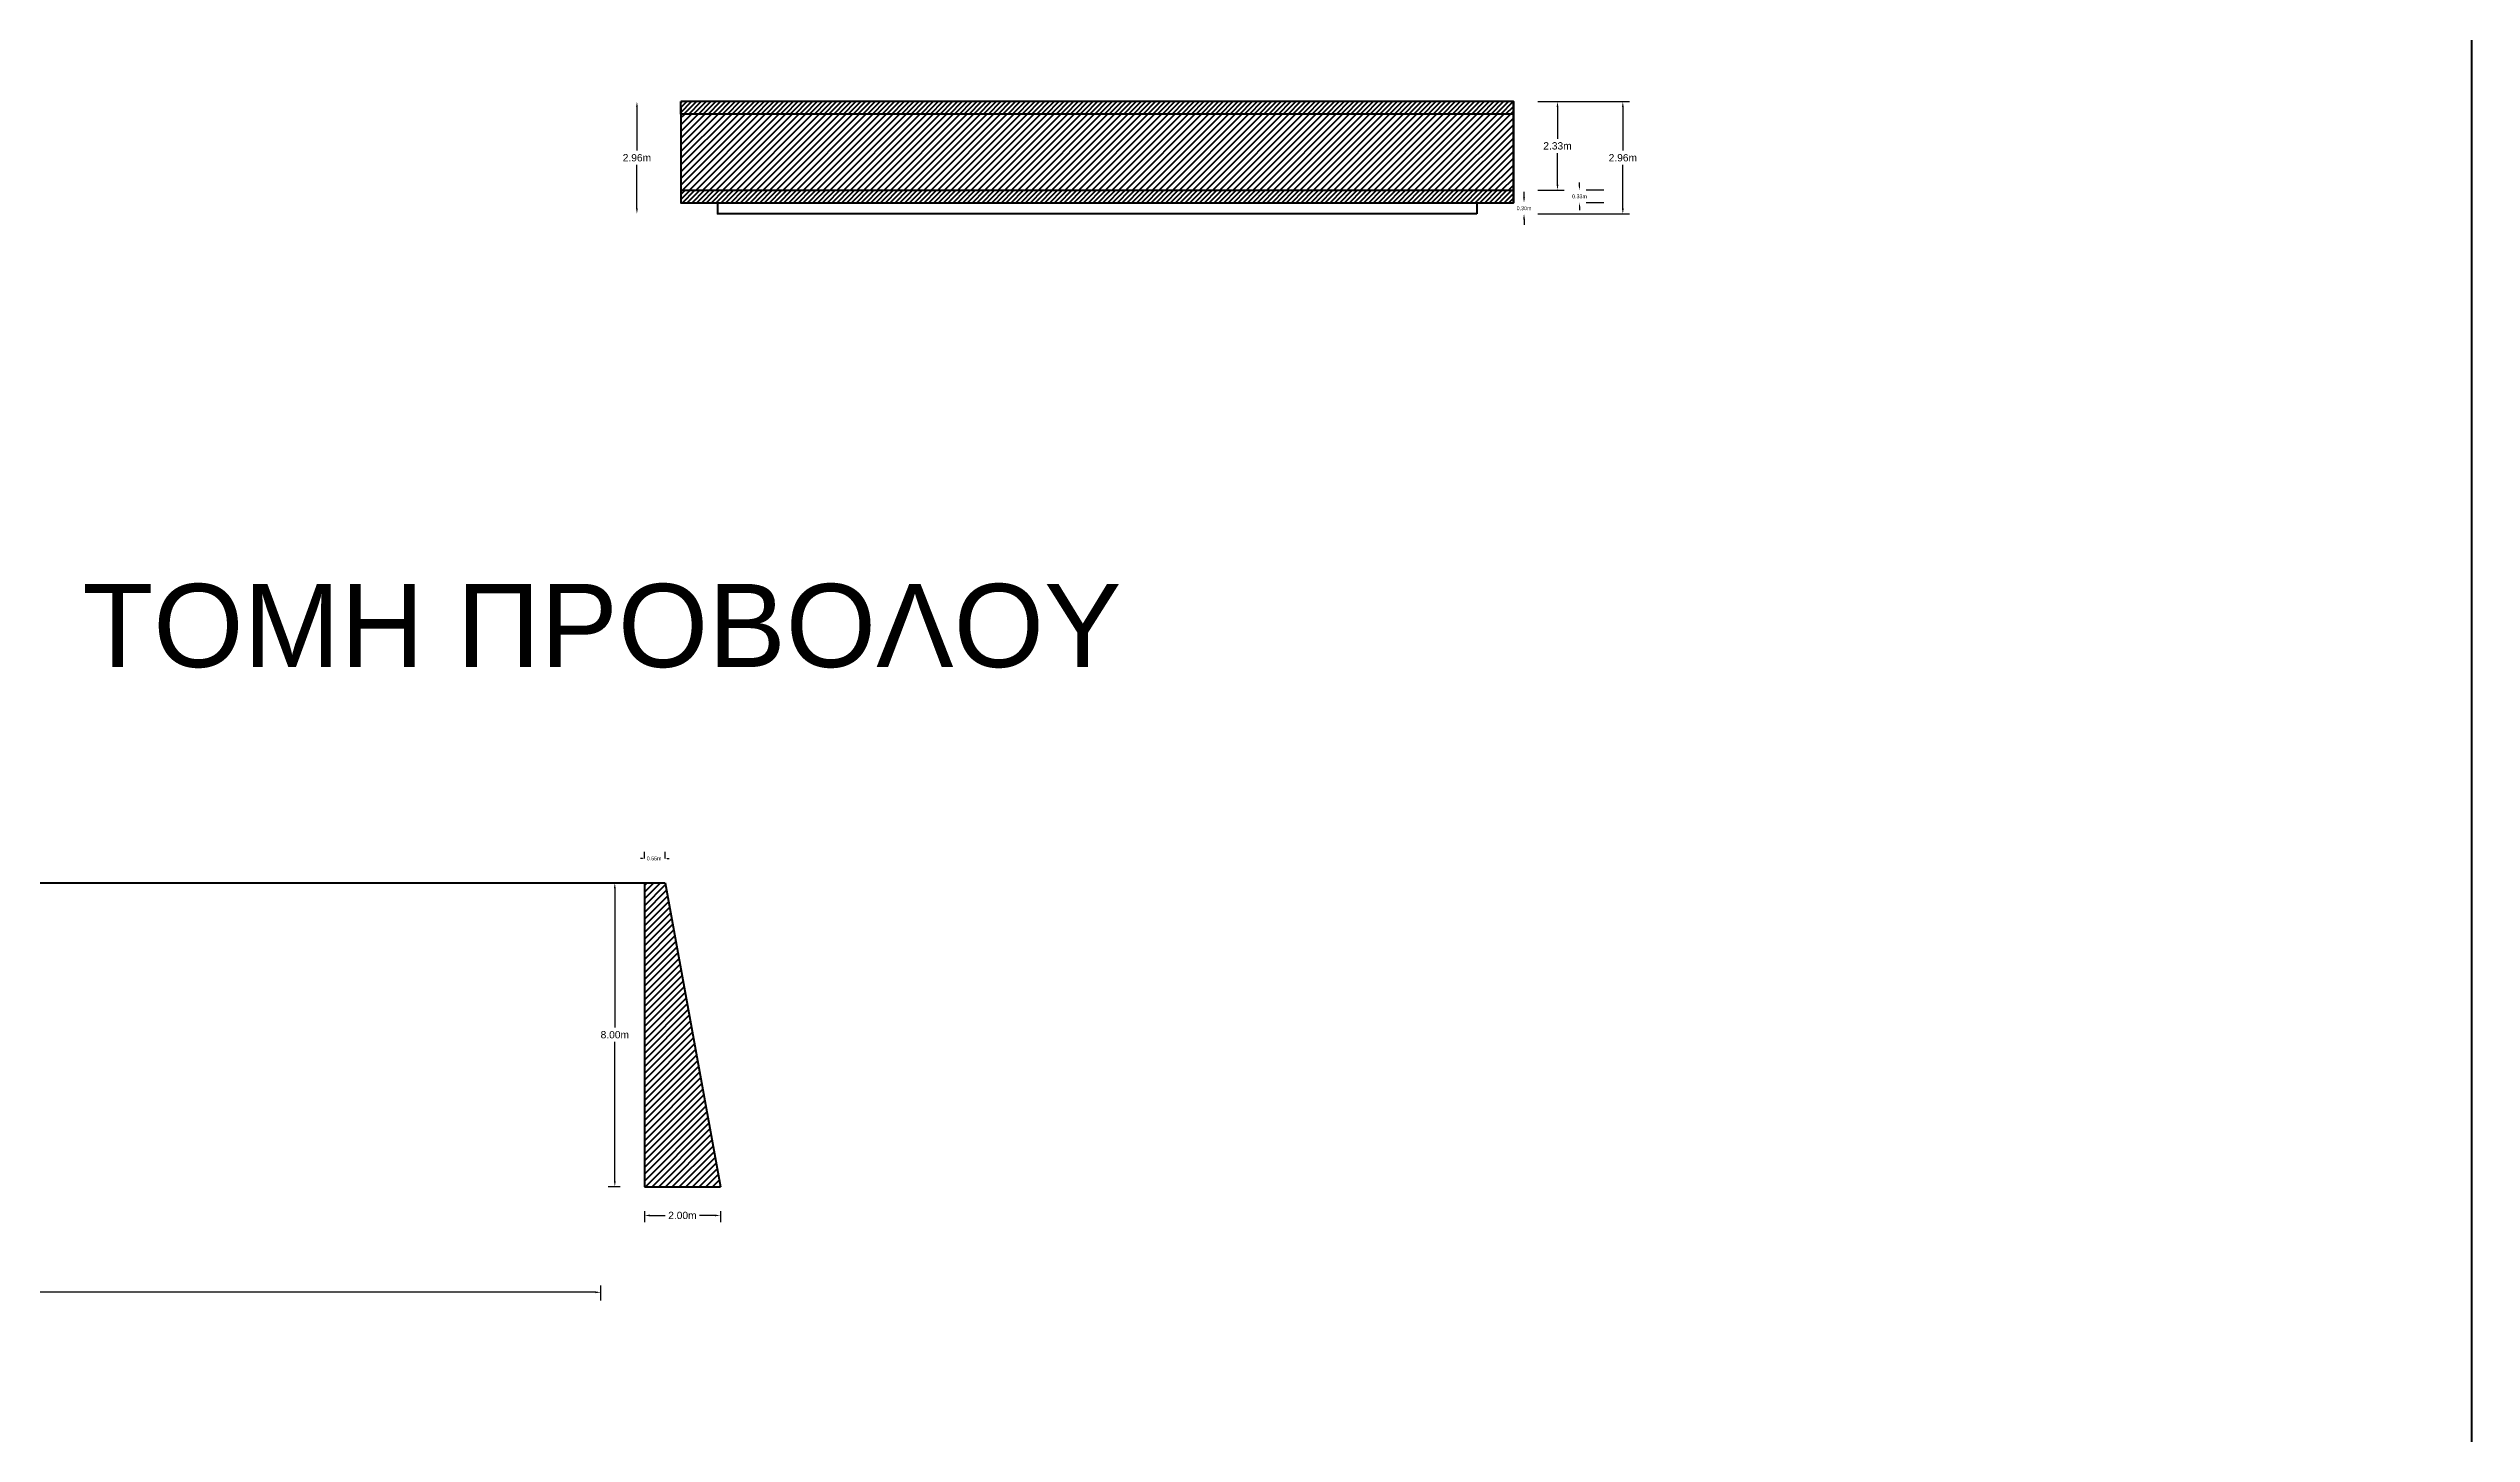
# Model space of a CAD drawing. Header units: metres. Extents: x -2 to 550, y -115 to 198.
# Drawn here: x 485.2 to 549, y 82.9 to 119.4 of the extents above; entities that cross this region are included whole.
import ezdxf

# ---------------------------------------------------------------- set-up
doc = ezdxf.new("R2010")
doc.units = ezdxf.units.M
doc.header["$MEASUREMENT"] = 0
doc.layers.add('ΠΡΟΦΡΑΓΜΑ', color=7, linetype='Continuous')
doc.layers.add('ΦΡΑΓΜΑ', color=7, linetype='Continuous')
doc.styles.get("Standard").update_dxf_attribs({"font": 'arial.ttf'})
doc.dimstyles.get("Standard").update_dxf_attribs({"dimtxt": 0.1925, "dimasz": 0.1445, "dimexe": 0.1775, "dimexo": 0.642, "dimgap": 0.09, "dimtad": 0, "dimtih": 1, "dimtoh": 1, "dimrnd": 0.0005, "dimzin": 0, "dimdsep": 46, "dimtxsty": 'Standard', "dimcen": 0.09, "dimadec": 0, "dimazin": 0, "dimtfac": 1, "dimtofl": 0, "dimtmove": 0, "dimatfit": 3, "dimfxl": 1, "dimtolj": 1, "dimtzin": 0, "dimarcsym": 0})

# ---------------------------------------------------------------- blocks, each defined once
blk = doc.blocks.new('*D65')
at = {"layer": 'Defpoints', "color": 0, "lineweight": 100, "transparency": 16777216}
for p in [(499.78, 86.649), (434.417, 85.791), (499.78, 85.791)]:
    blk.add_point(p, dxfattribs=at)
at = {"layer": 'ΦΡΑΓΜΑ', "color": 0, "lineweight": -2, "transparency": 16777216}
for p, q in [((434.417, 86.433), (434.417, 86.827)), ((499.78, 86.433), (499.78, 86.827)), ((434.562, 86.649), (463.995, 86.649)), ((499.635, 86.649), (470.202, 86.649))]:
    blk.add_line(p, q, dxfattribs=at)
at = {"layer": 'ΦΡΑΓΜΑ', "color": 0, "lineweight": 100, "transparency": 16777216}
for points in [[(434.562, 86.673), (434.562, 86.625), (434.417, 86.649)], [(499.635, 86.673), (499.635, 86.625), (499.78, 86.649)]]:
    blk.add_solid(points, dxfattribs=at)
at = {"layer": 'ΦΡΑΓΜΑ', "color": 0, "lineweight": 100, "transparency": 16777216, "insert": (467.098, 86.649), "char_height": 0.1925, "attachment_point": 5}
blk.add_mtext('\\A1;Απόσταση προφράγματος από το Φράγμα 24.00m', dxfattribs=at)
blk = doc.blocks.new('*D151')
at = {"layer": 'Defpoints', "color": 0, "lineweight": -2, "transparency": 16777216}
for p, q in [((500.875, 98.071), (500.825, 98.071)), ((500.925, 98.071), (500.925, 98.249)), ((501.475, 98.071), (501.475, 98.249)), ((501.525, 98.071), (501.575, 98.071))]:
    blk.add_line(p, q, dxfattribs=at)
at = {"layer": 'Defpoints', "color": 0, "lineweight": 100, "transparency": 16777216}
for p in [(501.475, 98.071), (500.925, 97.429), (501.475, 97.429)]:
    blk.add_point(p, dxfattribs=at)
for points in [[(500.875, 98.08), (500.875, 98.063), (500.925, 98.071)], [(501.525, 98.08), (501.525, 98.063), (501.475, 98.071)]]:
    blk.add_solid(points, dxfattribs=at)
at = {"layer": 'Defpoints', "color": 0, "lineweight": 100, "transparency": 16777216, "insert": (501.18, 98.071), "char_height": 0.1, "attachment_point": 5}
blk.add_mtext('\\A1;0.55m', dxfattribs=at)
blk = doc.blocks.new('*D152')
at = {"layer": 'Defpoints', "color": 0, "lineweight": -2, "transparency": 16777216}
for p, q in [((500.283, 97.429), (499.968, 97.429)), ((500.145, 97.285), (500.145, 93.617)), ((500.145, 89.574), (500.145, 93.241)), ((500.283, 89.429), (499.968, 89.429))]:
    blk.add_line(p, q, dxfattribs=at)
at = {"layer": 'Defpoints', "color": 0, "lineweight": 100, "transparency": 16777216}
for p in [(500.925, 97.429), (500.145, 89.429), (500.925, 89.429)]:
    blk.add_point(p, dxfattribs=at)
for points in [[(500.121, 97.285), (500.169, 97.285), (500.145, 97.429)], [(500.121, 89.574), (500.169, 89.574), (500.145, 89.429)]]:
    blk.add_solid(points, dxfattribs=at)
at = {"layer": 'Defpoints', "color": 0, "lineweight": 100, "transparency": 16777216, "insert": (500.145, 93.429), "char_height": 0.1925, "attachment_point": 5}
blk.add_mtext('\\A1;8.00m', dxfattribs=at)
blk = doc.blocks.new('*D153')
at = {"layer": 'Defpoints', "color": 0, "lineweight": -2, "transparency": 16777216}
for p, q in [((500.925, 88.787), (500.925, 88.495)), ((502.925, 88.787), (502.925, 88.495)), ((501.069, 88.672), (501.474, 88.672)), ((502.78, 88.672), (502.376, 88.672))]:
    blk.add_line(p, q, dxfattribs=at)
at = {"layer": 'Defpoints', "color": 0, "lineweight": 100, "transparency": 16777216}
for p in [(500.925, 89.429), (502.925, 89.429), (500.925, 88.672)]:
    blk.add_point(p, dxfattribs=at)
for points in [[(501.069, 88.696), (501.069, 88.648), (500.925, 88.672)], [(502.78, 88.696), (502.78, 88.648), (502.925, 88.672)]]:
    blk.add_solid(points, dxfattribs=at)
at = {"layer": 'Defpoints', "color": 0, "lineweight": 100, "transparency": 16777216, "insert": (501.925, 88.672), "char_height": 0.1925, "attachment_point": 5}
blk.add_mtext('\\A1;2.00m', dxfattribs=at)
blk = doc.blocks.new('*D185')
at = {"layer": 'Defpoints', "color": 0, "lineweight": 100, "transparency": 16777216}
for p in [(501.886, 117.994), (500.727, 115.039), (503.386, 115.039)]:
    blk.add_point(p, dxfattribs=at)
at = {"layer": 'ΠΡΟΦΡΑΓΜΑ', "color": 0, "lineweight": -2, "transparency": 16777216}
for p, q in [((500.727, 117.849), (500.727, 116.704)), ((500.727, 115.183), (500.727, 116.328))]:
    blk.add_line(p, q, dxfattribs=at)
at = {"layer": 'ΠΡΟΦΡΑΓΜΑ', "color": 0, "lineweight": 100, "transparency": 16777216}
for points in [[(500.703, 117.849), (500.751, 117.849), (500.727, 117.994)], [(500.703, 115.183), (500.751, 115.183), (500.727, 115.039)]]:
    blk.add_solid(points, dxfattribs=at)
at = {"layer": 'ΠΡΟΦΡΑΓΜΑ', "color": 0, "lineweight": 100, "transparency": 16777216, "insert": (500.727, 116.516), "char_height": 0.1925, "attachment_point": 5}
blk.add_mtext('\\A1;2.96m', dxfattribs=at)
blk = doc.blocks.new('*D186')
at = {"layer": 'Defpoints', "color": 0, "lineweight": 100, "transparency": 16777216}
for p in [(523.806, 117.994), (523.806, 115.664), (524.969, 115.664)]:
    blk.add_point(p, dxfattribs=at)
at = {"layer": 'ΠΡΟΦΡΑΓΜΑ', "color": 0, "lineweight": -2, "transparency": 16777216}
for p, q in [((524.448, 117.994), (525.147, 117.994)), ((524.969, 117.849), (524.969, 117.017)), ((524.969, 115.808), (524.969, 116.64)), ((524.448, 115.664), (525.147, 115.664))]:
    blk.add_line(p, q, dxfattribs=at)
at = {"layer": 'ΠΡΟΦΡΑΓΜΑ', "color": 0, "lineweight": 100, "transparency": 16777216}
for points in [[(524.945, 117.849), (524.993, 117.849), (524.969, 117.994)], [(524.945, 115.808), (524.993, 115.808), (524.969, 115.664)]]:
    blk.add_solid(points, dxfattribs=at)
at = {"layer": 'ΠΡΟΦΡΑΓΜΑ', "color": 0, "lineweight": 100, "transparency": 16777216, "insert": (524.969, 116.829), "char_height": 0.1925, "attachment_point": 5}
blk.add_mtext('\\A1;2.33m', dxfattribs=at)
blk = doc.blocks.new('*D177')
at = {"layer": 'Defpoints', "color": 0, "lineweight": 100, "transparency": 16777216}
for p in [(525.549, 115.664), (525.549, 115.334), (525.549, 115.334)]:
    blk.add_point(p, dxfattribs=at)
at = {"layer": 'ΠΡΟΦΡΑΓΜΑ', "color": 0, "lineweight": -2, "transparency": 16777216}
for p, q in [((525.549, 115.764), (525.549, 115.864)), ((526.191, 115.664), (525.727, 115.664)), ((525.549, 115.234), (525.549, 115.134)), ((526.191, 115.334), (525.727, 115.334))]:
    blk.add_line(p, q, dxfattribs=at)
at = {"layer": 'ΠΡΟΦΡΑΓΜΑ', "color": 0, "lineweight": 100, "transparency": 16777216}
for points in [[(525.532, 115.764), (525.566, 115.764), (525.549, 115.664)], [(525.532, 115.234), (525.566, 115.234), (525.549, 115.334)]]:
    blk.add_solid(points, dxfattribs=at)
at = {"layer": 'ΠΡΟΦΡΑΓΜΑ', "color": 0, "lineweight": 100, "transparency": 16777216, "insert": (525.549, 115.499), "char_height": 0.1, "attachment_point": 5}
blk.add_mtext('\\A1;0.33m', dxfattribs=at)
blk = doc.blocks.new('*D187')
at = {"layer": 'Defpoints', "color": 0, "lineweight": 100, "transparency": 16777216}
for p in [(523.806, 117.994), (523.806, 115.039), (526.69, 115.039)]:
    blk.add_point(p, dxfattribs=at)
at = {"layer": 'ΠΡΟΦΡΑΓΜΑ', "color": 0, "lineweight": -2, "transparency": 16777216}
for p, q in [((524.448, 117.994), (526.867, 117.994)), ((526.69, 117.849), (526.69, 116.704)), ((526.69, 115.183), (526.69, 116.328)), ((524.448, 115.039), (526.867, 115.039))]:
    blk.add_line(p, q, dxfattribs=at)
at = {"layer": 'ΠΡΟΦΡΑΓΜΑ', "color": 0, "lineweight": 100, "transparency": 16777216}
for points in [[(526.665, 117.849), (526.714, 117.849), (526.69, 117.994)], [(526.665, 115.183), (526.714, 115.183), (526.69, 115.039)]]:
    blk.add_solid(points, dxfattribs=at)
at = {"layer": 'ΠΡΟΦΡΑΓΜΑ', "color": 0, "lineweight": 100, "transparency": 16777216, "insert": (526.69, 116.516), "char_height": 0.1925, "attachment_point": 5}
blk.add_mtext('\\A1;2.96m', dxfattribs=at)
blk = doc.blocks.new('*D197')
at = {"layer": 'Defpoints', "color": 0, "lineweight": -2, "ltscale": 0.0005, "transparency": 16777216}
for p, q in [((524.087, 115.478), (524.087, 115.623)), ((524.087, 114.894), (524.087, 114.75))]:
    blk.add_line(p, q, dxfattribs=at)
at = {"layer": 'Defpoints', "color": 0, "lineweight": 100, "ltscale": 0.0005, "transparency": 16777216}
for p in [(522.845, 115.039), (523.806, 115.334), (524.087, 115.039)]:
    blk.add_point(p, dxfattribs=at)
for points in [[(524.063, 115.478), (524.112, 115.478), (524.087, 115.334)], [(524.063, 114.894), (524.112, 114.894), (524.087, 115.039)]]:
    blk.add_solid(points, dxfattribs=at)
at = {"layer": 'Defpoints', "color": 0, "lineweight": 100, "ltscale": 0.0005, "transparency": 16777216, "insert": (524.087, 115.186), "char_height": 0.1, "attachment_point": 5}
blk.add_mtext('\\A1;0.30m', dxfattribs=at)

msp = doc.modelspace()

# ---------------------------------------------------------------- hatches: boundary and pattern name
at = {"layer": 'Defpoints', "lineweight": 100, "ltscale": 0.0005}
h = msp.add_hatch(dxfattribs=at)
h.set_pattern_fill('ANSI31', color=256, scale=0.72)
h.set_pattern_definition([(45, (-205.19637, 6.041995), (-0.06363961, 0.06363961), [])])
h.paths.add_polyline_path([(501.886, 117.994), (501.886, 117.664), (523.806, 117.664), (523.806, 117.994)])
h.paths.add_polyline_path([(523.806, 115.334), (523.806, 115.664), (501.886, 115.664), (501.886, 115.334)])
h = msp.add_hatch(dxfattribs=at)
h.set_pattern_fill('ANSI31', color=256)
h.set_pattern_definition([(45, (-205.19637, 6.042), (-0.088388348, 0.088388348), [])])
h.paths.add_polyline_path([(523.806, 117.664), (501.886, 117.664), (501.886, 115.664), (523.806, 115.664)])
at = {"layer": 'Defpoints', "lineweight": 100}
h = msp.add_hatch(dxfattribs=at)
h.set_pattern_fill('ANSI31', color=256)
h.set_pattern_definition([(45, (229.75337, -49.54092), (-0.08838835, 0.08838835), [])])
h.paths.add_polyline_path([(500.925, 89.429), (502.925, 89.429), (501.475, 97.429), (500.925, 97.429)])

# ---------------------------------------------------------------- linework, layer by layer
at = {"layer": 'Defpoints', "lineweight": 100, "ltscale": 0.0005}
for p, q in [((523.806, 117.664), (523.806, 117.994)), ((502.845, 115.334), (502.845, 115.039)), ((522.845, 115.334), (522.845, 115.039))]:
    msp.add_line(p, q, dxfattribs=at)
at = {"layer": 'Defpoints', "lineweight": 100}
msp.add_lwpolyline([(380.713, 186.487), (549.039, 186.487), (549.039, 46.469), (380.713, 46.469)], close=True, dxfattribs=at)
at = {"layer": 'Defpoints', "color": 7, "lineweight": 100, "true_color": 0xffffff, "transparency": 33554562}
msp.add_lwpolyline([(460.395, 97.429), (500.925, 97.429)], dxfattribs=at)
at = {"layer": 'Defpoints', "lineweight": 100}
for points in [[(500.925, 97.429), (500.925, 89.429)], [(500.925, 97.429), (501.475, 97.429)], [(501.475, 97.429), (502.925, 89.429)], [(500.925, 89.429), (502.925, 89.429)]]:
    msp.add_lwpolyline(points, dxfattribs=at)
at = {"layer": 'ΠΡΟΦΡΑΓΜΑ', "lineweight": 100}
for points in [[(523.806, 117.994), (523.806, 117.994), (501.886, 117.994)], [(523.806, 117.664), (523.806, 117.664), (501.886, 117.664), (501.886, 117.994)], [(501.886, 117.894), (501.886, 115.664), (523.806, 115.664), (523.806, 117.664)], [(523.806, 117.994), (523.806, 115.334), (523.806, 115.334)], [(501.886, 115.664), (501.886, 115.334), (523.806, 115.334), (523.806, 115.664)], [(522.845, 115.039), (502.845, 115.039), (502.845, 115.039)]]:
    msp.add_lwpolyline(points, dxfattribs=at)

# ---------------------------------------------------------------- texts
at = {"layer": 'ΦΡΑΓΜΑ', "lineweight": 100, "insert": (486.121, 105.298), "char_height": 2.19, "attachment_point": 1}
msp.add_mtext_dynamic_manual_height_columns('TOMH ΠΡΟΒΟΛΟΥ', width=95.41032, gutter_width=10.95, heights=[0], dxfattribs=at)

# ---------------------------------------------------------------- dimensions: what is measured, and where the dimension line sits
at = {"layer": 'Defpoints', "lineweight": 100, "ltscale": 0.0005}
dim = msp.add_linear_dim(base=(524.087492715, 115.038514304), p1=(523.805505971, 115.333514304), p2=(522.845158443, 115.038514304), angle=90, dimstyle='Standard', override={"dimtxt": 0.1, "dimpost": 'm', "dimse1": 1, "dimse2": 1}, dxfattribs=at)
dim.commit()
dim.dimension.update_dxf_attribs({"geometry": '*D197', "text_midpoint": (524.087492715, 115.186014304), "dimtype": 160})
at = {"layer": 'Defpoints', "lineweight": 100}
dim = msp.add_linear_dim(base=(501.475, 98.071), p1=(500.925, 97.429), p2=(501.475, 97.429), dimstyle='Standard', override={"dimtxt": 0.1, "dimasz": 0.05, "dimpost": 'm'}, dxfattribs=at)
dim.commit()
dim.dimension.update_dxf_attribs({"geometry": '*D151', "text_midpoint": (501.18, 98.071), "dimtype": 160})
dim = msp.add_linear_dim(base=(500.145, 89.429), p1=(500.925, 97.429), p2=(500.925, 89.429), angle=90, dimstyle='Standard', override={"dimpost": 'm'}, dxfattribs=at)
dim.commit()
dim.dimension.update_dxf_attribs({"geometry": '*D152', "text_midpoint": (500.145, 93.429)})
dim = msp.add_linear_dim(base=(500.925, 88.672), p1=(502.925, 89.429), p2=(500.925, 89.429), dimstyle='Standard', override={"dimpost": 'm'}, dxfattribs=at)
dim.commit()
dim.dimension.update_dxf_attribs({"geometry": '*D153', "text_midpoint": (501.925, 88.672)})
at = {"layer": 'ΠΡΟΦΡΑΓΜΑ', "lineweight": 100}
for base, p1, p2, override, picture, middle in [((500.72711802, 115.038514304), (501.885505971, 117.993514304), (503.385505971, 115.038514304), {"dimexo": 1, "dimpost": 'm', "dimse1": 1, "dimse2": 1}, '*D185', (500.72711802, 116.516014304)), ((524.969, 115.664), (523.806, 117.994), (523.806, 115.664), {"dimpost": 'm'}, '*D186', (524.969, 116.829)), ((526.689523202, 115.038514304), (523.805505971, 117.993514304), (523.805505971, 115.038514304), {"dimpost": 'm'}, '*D187', (526.689523202, 116.516014304)), ((525.549, 115.334), (525.549, 115.664), (525.549, 115.334), {"dimtxt": 0.1, "dimasz": 0.1, "dimpost": 'm'}, '*D177', (525.549, 115.499))]:
    dim = msp.add_linear_dim(base=base, p1=p1, p2=p2, angle=90, dimstyle='Standard', override=override, dxfattribs=at)
    dim.commit()
    dim.dimension.update_dxf_attribs({"geometry": picture, "text_midpoint": middle})
at = {"layer": 'ΦΡΑΓΜΑ', "lineweight": 100}
dim = msp.add_linear_dim(base=(499.78, 86.649), p1=(434.417, 85.791), p2=(499.78, 85.791), text='Απόσταση προφράγματος από το Φράγμα 24.00m', dimstyle='Standard', override={"dimpost": 'm'}, dxfattribs=at)
dim.commit()
dim.dimension.update_dxf_attribs({"geometry": '*D65', "text_midpoint": (467.098, 86.649)})

doc.saveas('drawing.dxf')
